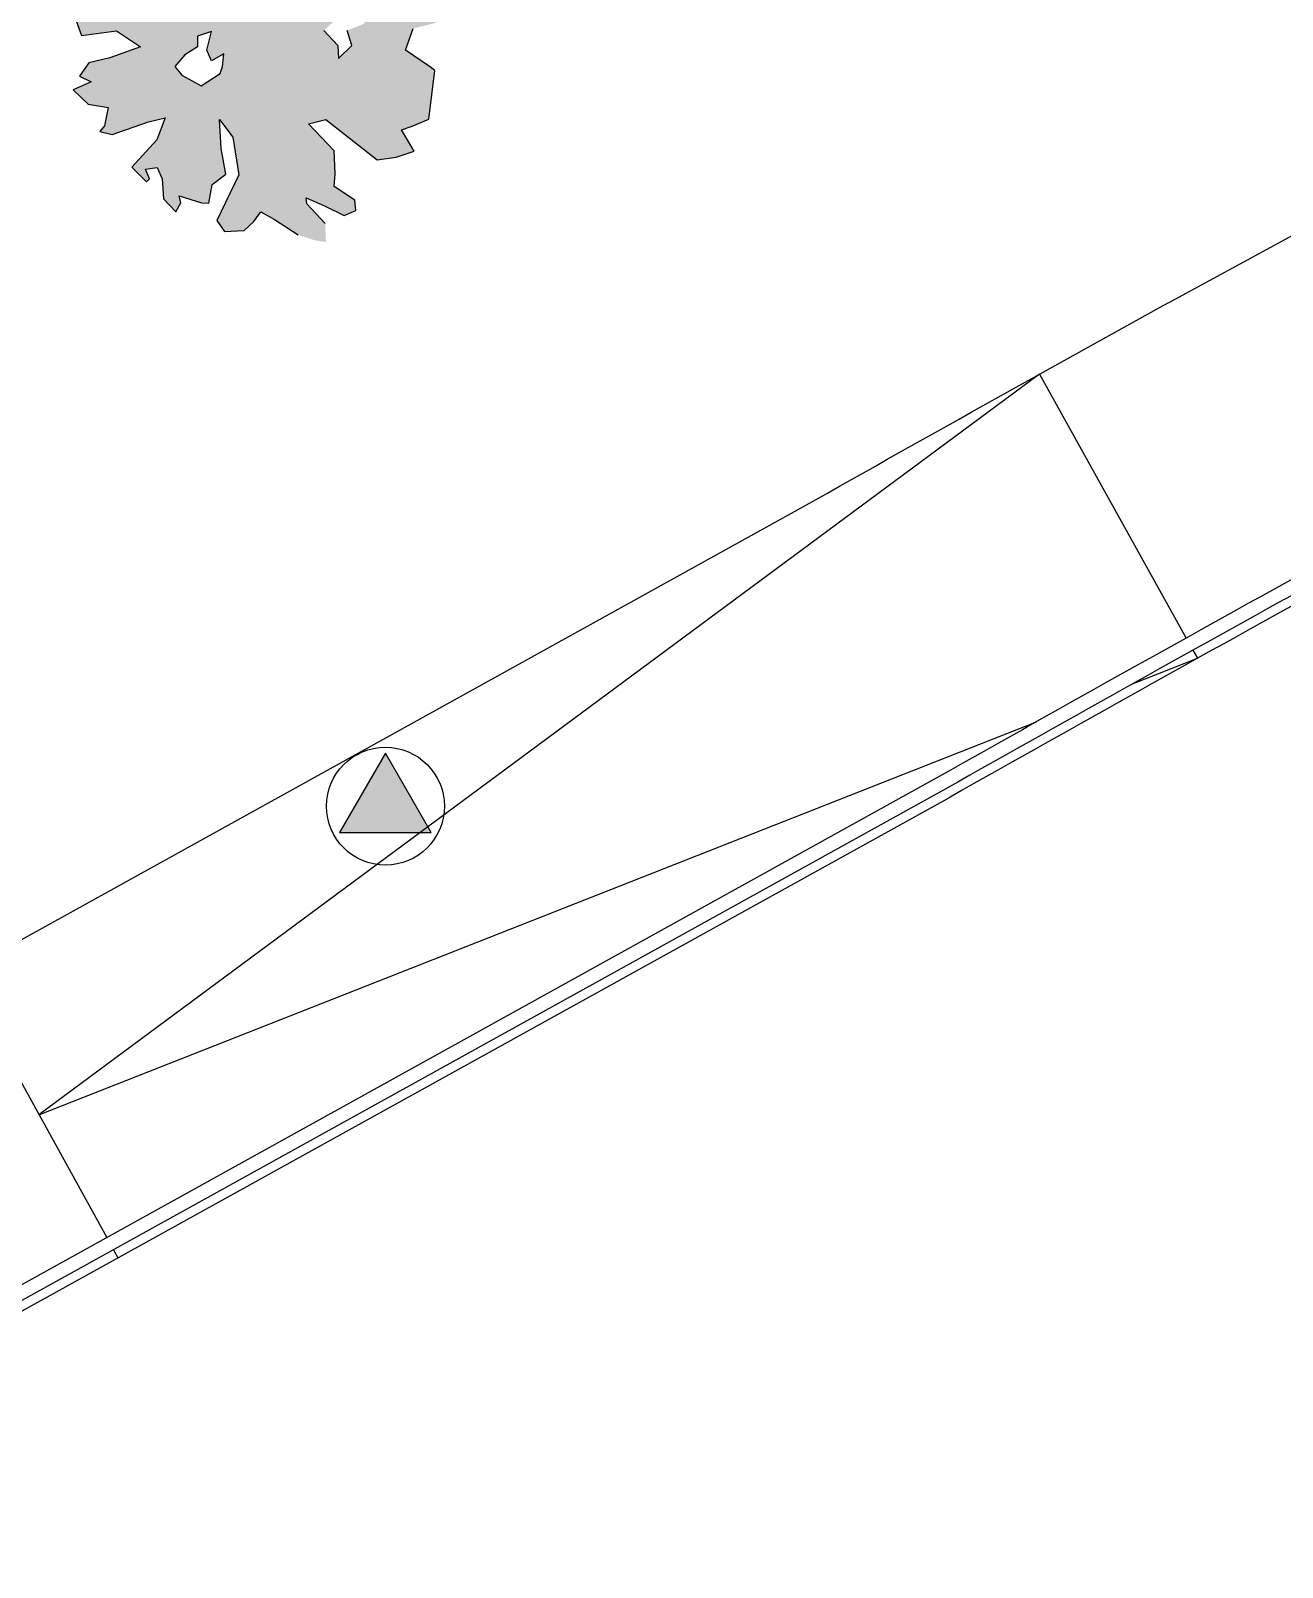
# Model space of a CAD drawing. Header units: millimetres. Extents: x 441156 to 441876, y 4514765 to 4515211.
# Drawn here: x 441676.84 to 441683.58, y 4514815.75 to 4514824.02 of the extents above; entities that cross this region are included whole.
import ezdxf

# ---------------------------------------------------------------- set-up
doc = ezdxf.new("R2010")
doc.units = ezdxf.units.MM
doc.layers.add('01_eléctrico', color=170, linetype='Continuous')
doc.layers.add('01_piscinas', color=254, linetype='Continuous')

msp = doc.modelspace()

# ---------------------------------------------------------------- hatches: boundary and pattern name
at = {"layer": '01_eléctrico'}
h = msp.add_hatch(color=256, dxfattribs=at)
h.dxf.hatch_style = 1
h.paths.add_polyline_path([(441678.99263275, 4514819.70608983), (441678.74587368, 4514820.13348907), (441678.49911462, 4514819.70608983)])
at = {"layer": '01_piscinas'}
h = msp.add_hatch(dxfattribs=at)
h.set_pattern_fill('DOTS', color=256, scale=0.0396, style=0)
h.set_pattern_definition([(0, (438264.99656, 4512649.501485), (0.014597253, 0.029194506), [0, -0.029194506])])
h.paths.add_polyline_path([(441678.43675145, 4514824.30053834), (441678.42768596, 4514824.34362566), (441678.48214979, 4514824.41821035), (441678.59795128, 4514824.47019667), (441678.69190383, 4514824.65147844), (441678.6368622, 4514824.76350011), (441678.52245268, 4514824.87929425), (441678.38909833, 4514824.79432881), (441678.36570287, 4514824.81800741), (441678.374407, 4514824.89942397), (441678.47822955, 4514824.92405258), (441678.39327967, 4514824.96497941), (441678.32712068, 4514824.93601978), (441678.29223653, 4514824.87553056), (441678.26796954, 4514824.94514237), (441678.28814726, 4514824.97546486), (441678.31893185, 4514825.00074539), (441678.3077369, 4514825.05725072), (441678.20970503, 4514825.04359364), (441678.15435458, 4514824.87968027), (441678.13908092, 4514824.77100063), (441678.05866379, 4514824.79038381), (441677.99695482, 4514824.86979565), (441677.94556927, 4514824.93863538), (441677.84651099, 4514824.96562251), (441677.76412409, 4514825.00383158), (441677.70796399, 4514824.88591256), (441677.58127699, 4514824.83355694), (441677.56622491, 4514824.73034632), (441677.58447965, 4514824.64429396), (441677.6260109, 4514824.53455962), (441677.52907727, 4514824.54800985), (441677.49462151, 4514824.43064939), (441677.61006225, 4514824.27432993), (441677.71737123, 4514824.18267832), (441677.63945006, 4514824.1317111), (441677.50376459, 4514824.19007543), (441677.40755788, 4514824.28744646), (441677.30081612, 4514824.45761098), (441677.24680058, 4514824.46153583), (441677.11731907, 4514824.33873857), (441677.12009849, 4514824.27391833), (441677.18268412, 4514824.21614477), (441677.19043462, 4514824.14060001), (441677.10482483, 4514824.16523868), (441677.06496479, 4514824.11535509), (441677.10884227, 4514823.99755286), (441677.29664536, 4514824.0218411), (441677.42582318, 4514823.93627482), (441677.26103429, 4514823.87743108), (441677.1489559, 4514823.84989544), (441677.09727662, 4514823.77806201), (441677.1609605, 4514823.74739577), (441677.06451713, 4514823.70403589), (441677.14536745, 4514823.62790036), (441677.25290315, 4514823.60928927), (441677.23265842, 4514823.51133414), (441677.20706647, 4514823.48079812), (441677.27403512, 4514823.46376342), (441677.46900576, 4514823.53154177), (441677.55922012, 4514823.55311097), (441677.51382178, 4514823.43543896), (441677.38061717, 4514823.28819101), (441677.45862107, 4514823.20924309), (441677.4755759, 4514823.22599518), (441677.45327868, 4514823.27678109), (441677.51593133, 4514823.28664017), (441677.54320445, 4514823.22524864), (441677.54963513, 4514823.11712756), (441677.61725372, 4514823.04869062), (441677.64350557, 4514823.09551481), (441677.63421851, 4514823.1331331), (441677.75448572, 4514823.09594314), (441677.79505278, 4514823.09436675), (441677.81267265, 4514823.19497851), (441677.88533929, 4514823.25114009), (441677.86114413, 4514823.38850342), (441677.85127413, 4514823.54515658), (441677.92314684, 4514823.44976472), (441677.9555927, 4514823.24773692), (441677.837301, 4514823.00086282), (441677.87823937, 4514822.94247295), (441677.98408875, 4514822.94821791), (441678.03739728, 4514822.99575304), (441678.07468952, 4514823.04823551), (441678.14887764, 4514823.00706166), (441678.2754258, 4514822.92403311), (441678.36629011, 4514822.89420009), (441678.42544125, 4514822.8850775), (441678.42135197, 4514822.9850118), (441678.32279904, 4514823.09045072), (441678.31870463, 4514823.12281352), (441678.41710782, 4514823.07965711), (441678.52326663, 4514823.02852745), (441678.58657919, 4514823.05467469), (441678.58079847, 4514823.11139354), (441678.47004503, 4514823.18400573), (441678.47552145, 4514823.251733), (441678.4696888, 4514823.37608111), (441678.33210539, 4514823.52102286), (441678.42516137, 4514823.54528556), (441678.70061678, 4514823.32850371), (441678.804001, 4514823.34231318), (441678.9000631, 4514823.37479615), (441678.83157298, 4514823.48916629), (441678.88925456, 4514823.50974988), (441678.98018589, 4514823.54754949), (441679.01236759, 4514823.80818197), (441678.98875537, 4514823.82651045), (441678.85438489, 4514823.91733222), (441678.89431194, 4514824.03484845), (441679.0200604, 4514824.06550464), (441679.0526753, 4514824.26938477), (441678.94849652, 4514824.43683153), (441678.9308866, 4514824.40391016), (441678.93190787, 4514824.29569445), (441678.88577685, 4514824.35933982), (441678.92143984, 4514824.43612058), (441678.90990437, 4514824.48715351), (441678.86267511, 4514824.52369157), (441678.81105771, 4514824.45191928), (441678.77851979, 4514824.38336217), (441678.64298406, 4514824.379444), (441678.53522165, 4514824.32501457)])
h.paths.add_polyline_path([(441678.02287348, 4514824.31349141), (441677.99765743, 4514824.29248973), (441677.93461732, 4514824.35549476), (441677.88418524, 4514824.39329778), (441677.84636117, 4514824.35129442), (441677.79592908, 4514824.38909744), (441677.84636117, 4514824.50670682), (441677.88418524, 4514824.56971184), (441677.91780663, 4514824.61171519), (441678.01446813, 4514824.59071351), (441678.03127883, 4514824.54871017), (441678.0522922, 4514824.51090715), (441677.97664407, 4514824.43530112), (441677.98925209, 4514824.40169844)], flags=16)
h.paths.add_polyline_path([(441678.41372217, 4514824.0236683), (441678.54820775, 4514824.14547801), (441678.64907193, 4514824.12867667), (441678.63226123, 4514824.06147131), (441678.5398024, 4514824.0236683), (441678.56501845, 4514823.94386193), (441678.49357299, 4514823.87245624), (441678.48937031, 4514823.94386193)], flags=16)
h.paths.add_polyline_path([(441677.8085371, 4514824.01946796), (441677.78332106, 4514823.91865992), (441677.8085371, 4514823.85985523), (441677.87577988, 4514823.89765825), (441677.86737454, 4514823.83045288), (441677.85476652, 4514823.79264987), (441677.75390233, 4514823.72544451), (441677.64883548, 4514823.78424921), (441677.61101141, 4514823.83045288), (441677.66564618, 4514823.89345791), (441677.73288896, 4514823.93546126), (441677.73288896, 4514823.99426595)], flags=16)

# ---------------------------------------------------------------- linework, layer by layer
at = {"layer": '01_eléctrico', "elevation": 0.00000131}
msp.add_lwpolyline([(441678.99263275, 4514819.70608983), (441678.74587368, 4514820.13348907), (441678.49911462, 4514819.70608983)], close=True, dxfattribs=at)
at = {"layer": '01_eléctrico'}
msp.add_circle((441678.74587368, 4514819.84855624, 0.00000131), 0.31727935, dxfattribs=at)
at = {"layer": '01_piscinas'}
for p, q in [((441677.06496479, 4514824.11535509, 0.00000053), (441677.10884227, 4514823.99755286, 0.00000053)), ((441678.85438489, 4514823.91733222, 0.00000053), (441678.89431194, 4514824.03484845, 0.00000053)), ((441677.10884227, 4514823.99755286, 0.00000053), (441677.29664536, 4514824.0218411, 0.00000053)), ((441677.29664536, 4514824.0218411, 0.00000053), (441677.42582318, 4514823.93627483, 0.00000053)), ((441677.8085371, 4514824.01946796, 0.00000053), (441677.73288896, 4514823.99426595, 0.00000053)), ((441677.73288896, 4514823.99426595, 0.00000053), (441677.73288896, 4514823.93546126, 0.00000053)), ((441677.78332106, 4514823.91865992, 0.00000053), (441677.8085371, 4514824.01946796, 0.00000053)), ((441678.41372217, 4514824.0236683, 0.00000053), (441678.48937031, 4514823.94386193, 0.00000053)), ((441678.48937031, 4514823.94386193, 0.00000053), (441678.49357299, 4514823.87245624, 0.00000053)), ((441678.49357299, 4514823.87245624, 0.00000053), (441678.56501845, 4514823.94386193, 0.00000053)), ((441678.56501845, 4514823.94386193, 0.00000053), (441678.5398024, 4514824.0236683, 0.00000053)), ((441677.26103429, 4514823.87743108, 0.00000053), (441677.1489559, 4514823.84989544, 0.00000053)), ((441677.42582318, 4514823.93627483, 0.00000053), (441677.26103429, 4514823.87743108, 0.00000053)), ((441677.66564618, 4514823.89345791, 0.00000053), (441677.61101141, 4514823.83045289, 0.00000053)), ((441677.73288896, 4514823.93546126, 0.00000053), (441677.66564618, 4514823.89345791, 0.00000053)), ((441677.8085371, 4514823.85985523, 0.00000053), (441677.78332106, 4514823.91865992, 0.00000053)), ((441677.87577988, 4514823.89765825, 0.00000053), (441677.8085371, 4514823.85985523, 0.00000053)), ((441677.86737454, 4514823.83045289, 0.00000053), (441677.87577988, 4514823.89765825, 0.00000053)), ((441678.98875537, 4514823.82651045, 0.00000053), (441678.85438489, 4514823.91733222, 0.00000053)), ((441677.1489559, 4514823.84989544, 0.00000053), (441677.09727662, 4514823.77806202, 0.00000053)), ((441677.09727662, 4514823.77806202, 0.00000053), (441677.1609605, 4514823.74739577, 0.00000053)), ((441677.61101141, 4514823.83045289, 0.00000053), (441677.64883548, 4514823.78424921, 0.00000053)), ((441677.64883548, 4514823.78424921, 0.00000053), (441677.75390233, 4514823.72544451, 0.00000053)), ((441677.75390233, 4514823.72544451, 0.00000053), (441677.85476652, 4514823.79264987, 0.00000053)), ((441677.85476652, 4514823.79264987, 0.00000053), (441677.86737454, 4514823.83045289, 0.00000053)), ((441678.98018589, 4514823.54754949, 0.00000053), (441679.01236759, 4514823.80818197, 0.00000053)), ((441679.01236759, 4514823.80818197, 0.00000053), (441678.98875537, 4514823.82651045, 0.00000053)), ((441677.1609605, 4514823.74739577, 0.00000053), (441677.06451713, 4514823.70403589, 0.00000053)), ((441677.06451713, 4514823.70403589, 0.00000053), (441677.14536745, 4514823.62790036, 0.00000053)), ((441677.14536745, 4514823.62790036, 0.00000053), (441677.25290315, 4514823.60928927, 0.00000053)), ((441677.25290315, 4514823.60928927, 0.00000053), (441677.23265842, 4514823.51133415, 0.00000053)), ((441677.27403512, 4514823.46376342, 0.00000053), (441677.46900576, 4514823.53154177, 0.00000053)), ((441677.46900576, 4514823.53154177, 0.00000053), (441677.55922012, 4514823.55311097, 0.00000053)), ((441677.55922012, 4514823.55311097, 0.00000053), (441677.51382178, 4514823.43543897, 0.00000053)), ((441677.86114413, 4514823.38850342, 0.00000053), (441677.85127413, 4514823.54515658, 0.00000053)), ((441677.85127413, 4514823.54515658, 0.00000053), (441677.92314684, 4514823.44976472, 0.00000053)), ((441678.33210539, 4514823.52102286, 0.00000053), (441678.42516137, 4514823.54528557, 0.00000053)), ((441678.42516137, 4514823.54528557, 0.00000053), (441678.70061678, 4514823.32850371, 0.00000053)), ((441678.88925456, 4514823.50974988, 0.00000053), (441678.98018589, 4514823.54754949, 0.00000053)), ((441677.23265842, 4514823.51133415, 0.00000053), (441677.20706647, 4514823.48079813, 0.00000053)), ((441677.20706647, 4514823.48079813, 0.00000053), (441677.27403512, 4514823.46376342, 0.00000053)), ((441677.92314684, 4514823.44976472, 0.00000053), (441677.9555927, 4514823.24773692, 0.00000053)), ((441678.4696888, 4514823.37608111, 0.00000053), (441678.33210539, 4514823.52102286, 0.00000053)), ((441678.83157298, 4514823.48916629, 0.00000053), (441678.88925456, 4514823.50974988, 0.00000053)), ((441678.9000631, 4514823.37479615, 0.00000053), (441678.83157298, 4514823.48916629, 0.00000053)), ((441677.51382178, 4514823.43543897, 0.00000053), (441677.38061717, 4514823.28819101, 0.00000053)), ((441677.88533929, 4514823.25114009, 0.00000053), (441677.86114413, 4514823.38850342, 0.00000053)), ((441678.47552145, 4514823.251733, 0.00000053), (441678.4696888, 4514823.37608111, 0.00000053)), ((441678.804001, 4514823.34231318, 0.00000053), (441678.9000631, 4514823.37479615, 0.00000053)), ((441677.38061717, 4514823.28819101, 0.00000053), (441677.45862107, 4514823.20924309, 0.00000053)), ((441677.45327868, 4514823.27678109, 0.00000053), (441677.51593133, 4514823.28664017, 0.00000053)), ((441677.51593133, 4514823.28664017, 0.00000053), (441677.54320445, 4514823.22524864, 0.00000053)), ((441678.70061678, 4514823.32850371, 0.00000053), (441678.804001, 4514823.34231318, 0.00000053)), ((441677.4755759, 4514823.22599518, 0.00000053), (441677.45327868, 4514823.27678109, 0.00000053)), ((441677.45862107, 4514823.20924309, 0.00000053), (441677.4755759, 4514823.22599518, 0.00000053)), ((441677.54320445, 4514823.22524864, 0.00000053), (441677.54963513, 4514823.11712756, 0.00000053)), ((441677.81267265, 4514823.19497851, 0.00000053), (441677.88533929, 4514823.25114009, 0.00000053)), ((441677.9555927, 4514823.24773692, 0.00000053), (441677.837301, 4514823.00086282, 0.00000053)), ((441678.47004503, 4514823.18400573, 0.00000053), (441678.47552145, 4514823.251733, 0.00000053)), ((441677.54963513, 4514823.11712756, 0.00000053), (441677.61725372, 4514823.04869062, 0.00000053)), ((441677.64350557, 4514823.09551481, 0.00000053), (441677.63421851, 4514823.13313311, 0.00000053)), ((441677.63421851, 4514823.13313311, 0.00000053), (441677.75448572, 4514823.09594314, 0.00000053)), ((441677.79505278, 4514823.09436676, 0.00000053), (441677.81267265, 4514823.19497851, 0.00000053)), ((441678.32279904, 4514823.09045072, 0.00000053), (441678.31870463, 4514823.12281352, 0.00000053)), ((441678.31870463, 4514823.12281352, 0.00000053), (441678.41710782, 4514823.07965712, 0.00000053)), ((441678.58079847, 4514823.11139355, 0.00000053), (441678.47004503, 4514823.18400573, 0.00000053)), ((441677.61725372, 4514823.04869062, 0.00000053), (441677.64350557, 4514823.09551481, 0.00000053)), ((441677.75448572, 4514823.09594314, 0.00000053), (441677.79505278, 4514823.09436676, 0.00000053)), ((441678.03739728, 4514822.99575304, 0.00000053), (441678.07468952, 4514823.04823551, 0.00000053)), ((441678.07468952, 4514823.04823551, 0.00000053), (441678.14887764, 4514823.00706166, 0.00000053)), ((441678.42135197, 4514822.9850118, 0.00000053), (441678.32279904, 4514823.09045072, 0.00000053)), ((441678.41710782, 4514823.07965712, 0.00000053), (441678.52326663, 4514823.02852745, 0.00000053)), ((441678.52326663, 4514823.02852745, 0.00000053), (441678.58657919, 4514823.05467469, 0.00000053)), ((441678.58657919, 4514823.05467469, 0.00000053), (441678.58079847, 4514823.11139355, 0.00000053)), ((441677.837301, 4514823.00086282, 0.00000053), (441677.87823937, 4514822.94247295, 0.00000053)), ((441677.98408875, 4514822.94821792, 0.00000053), (441678.03739728, 4514822.99575304, 0.00000053)), ((441678.14887764, 4514823.00706166, 0.00000053), (441678.2754258, 4514822.92403312, 0.00000053)), ((441677.87823937, 4514822.94247295, 0.00000053), (441677.98408875, 4514822.94821792, 0.00000053)), ((441674.88562468, 4514816.07857971, 0.00000053), (441681.78780353, 4514819.8980023, 0.00000053)), ((441676.45342736, 4514818.95664538, 0.00000211), (441677.24463373, 4514817.52683558, 0.00000136)), ((441677.28094704, 4514817.46121284, 0.00000132), (441677.30515647, 4514817.41746336, 0.0000013))]:
    msp.add_line(p, q, dxfattribs=at)
for points, elevation in [([(441733.80152151, 4514836.84526939, 0.0164873178), (441729.941051, 4514836.51536975, 0.0147570251), (441722.50275839, 4514835.40842934, 0.0064753203), (441716.72613465, 4514834.10548181, 0.0081662383), (441709.49245762, 4514832.24974676, 0.0216544653), (441700.37301078, 4514829.13504235, 0.0203224531), (441692.08927445, 4514825.50445053, 0.0071301443), (441686.53051536, 4514822.6439482, 0.0002218274), (441686.35889411, 4514822.55241672), (441685.06968918, 4514821.85298122), (441683.78080227, 4514821.15371826, 0.0026809456), (441681.72825373, 4514820.00791291), (441674.82663559, 4514816.1888006), (441672.21161554, 4514814.745731), (441664.29735012, 4514810.37833203), (441659.35443191, 4514807.63872531), (441646.18519361, 4514800.33969015), (441646.07115784, 4514800.27586286), (441656.85310346, 4514782.27945409)], 0.00000053), ([(441733.79953832, 4514836.77006272, 0.0164621357), (441729.94989689, 4514836.44089324, 0.0147546948), (441722.51715044, 4514835.33481359, 0.0064740219), (441716.74358279, 4514834.03253962, 0.0081654849), (441709.51294286, 4514832.17759532, 0.021652917), (441700.40030144, 4514829.06518378, 0.0203218385), (441692.12239248, 4514825.4371581, 0.0071298324), (441686.56578016, 4514822.5777561, 0.0002215412), (441686.39443893, 4514822.48637409), (441685.10545453, 4514821.78705824), (441683.81678817, 4514821.08791493, 0.002681048), (441681.7648651, 4514819.94245511), (441674.86291054, 4514816.12315664), (441672.24785212, 4514814.68006586), (441664.33364728, 4514810.31270033), (441659.39078961, 4514807.57312716), (441646.22168809, 4514800.27416781), (441646.17519445, 4514800.24814472), (441656.91744049, 4514782.31799947)], 0.00000053), ([(441674.08187445, 4514817.63388165), (441680.9335508, 4514821.42535793, -0.0026787406), (441682.99964792, 4514822.5786478), (441684.29330397, 4514823.28049818), (441685.58727805, 4514823.98252109, -0.0002279926), (441685.76497557, 4514824.07729607, -0.0071368386), (441691.37023801, 4514826.96163381, -0.0083010012), (441694.76717771, 4514828.54905541)], 0.00000131)]:
    msp.add_lwpolyline(points, format="xyb", dxfattribs=dict(at, elevation=elevation))
at = {"layer": '01_piscinas', "elevation": 0.00000133}
for points in [[(441682.26884643, 4514822.17403228), (441676.87929192, 4514818.18705437), (441682.25191742, 4514820.3029878)], [(441682.26884643, 4514822.17403228), (441683.05864467, 4514820.75387326)], [(441682.7691613, 4514820.50669707), (441683.11939711, 4514820.64463255)], [(441683.09509684, 4514820.68832756), (441683.11939711, 4514820.64463255)]]:
    msp.add_lwpolyline(points, dxfattribs=at)
at = {"layer": '01_piscinas'}
msp.add_arc((441789.59941787, 4514629.17983192, 0.00000053), 219.08163934, 118.8646995923, 119.4791647344, dxfattribs=at)

doc.saveas('drawing.dxf')
